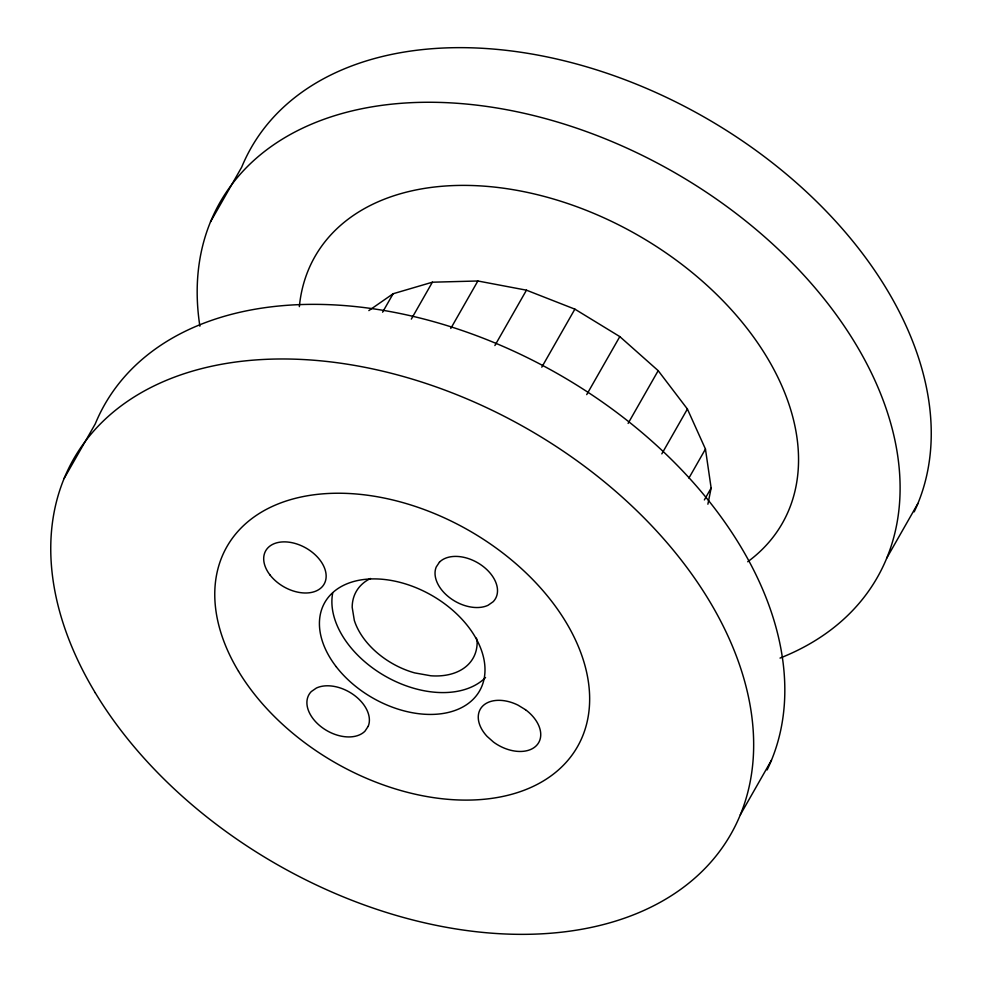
<?xml version="1.0" encoding="UTF-8"?>
<svg xmlns="http://www.w3.org/2000/svg" width="982" height="982" viewBox="0 0 982 982"><rect width="100%" height="100%" fill="white"/><g stroke="black" fill="none" stroke-linecap="round" stroke-linejoin="round"><path stroke-width="1.47" d="M707.887 504.22L711.14 488.054L705.457 449.069L687.4 409.028L658.186 370.668L619.814 336.605L574.875 309.146L526.462 290.181L477.866 280.987L432.387 282.202L393.131 293.741L368.851 310.594M64.1 478.516L95.254 423.893A378.389 251.22 29.7 0 1 536.442 362.223A378.389 251.22 29.7 0 1 767.114 769.925M210.529 221.809L241.682 167.185A378.389 251.22 29.7 0 1 681.839 104.988A378.389 251.22 29.7 0 1 914.193 511.843M382.599 312.19L393.131 293.741M411.323 319.113L432.387 282.202M450.787 328.454L477.866 280.987M494.879 345.554L526.462 290.181M541.794 367.158L574.875 309.146M586.72 394.617L619.814 336.605M628.112 423.402L658.186 370.668M661.831 453.856L687.4 409.028M688.922 478.074L705.457 449.069M704.364 499.912L711.14 488.054M740.318 814.814L771.471 760.191M886.746 558.107L917.9 503.484M476.491 638.165L477.154 642.265A67.267 44.656 29.7 0 1 430.816 675.776L414.65 672.891A67.267 44.656 29.7 0 1 354.318 620.403L352.194 607.367A67.267 44.656 29.7 0 1 370.509 578.484M485.55 677.519A89.129 59.178 29.7 0 1 387.006 677.15A89.129 59.178 29.7 0 1 332.677 593.153M199.886 326.196A378.389 251.22 29.7 0 1 673.738 172.095A378.389 251.22 29.7 0 1 780.027 658.087M299.35 306.642A269.08 178.65 29.7 0 1 636.778 234.575A269.08 178.65 29.7 0 1 747.707 561.765M439.457 562.158L436.217 567.019A33.633 22.328 29.7 0 0 450.259 598.136A33.633 22.328 29.7 0 0 488.042 605.293L493.099 601.77A33.633 22.328 29.7 0 0 482.285 565.792A33.633 22.328 29.7 0 0 439.457 562.158M368.201 726.312L364.973 731.173A33.633 22.328 29.7 0 1 322.133 727.539A33.633 22.328 29.7 0 1 311.319 691.549L316.388 688.038A33.633 22.328 29.7 0 1 354.158 695.182A33.633 22.328 29.7 0 1 368.201 726.312M525.517 709.716L518.03 705.15A33.633 22.328 29.7 0 0 482.678 706.083A33.633 22.328 29.7 0 0 487.084 736.39L493.492 742.073A33.633 22.328 29.7 0 0 536.319 745.706A33.633 22.328 29.7 0 0 525.517 709.716M270.001 574.973A33.633 22.328 29.7 0 0 323.692 584.818A33.633 22.328 29.7 0 0 291.065 542.506A33.633 22.328 29.7 0 0 270.001 574.973M336.151 666.643A89.129 59.178 29.7 0 0 478.455 692.752A89.129 59.178 29.7 0 0 392.027 580.595A89.129 59.178 29.7 0 0 336.151 666.643M95.291 692.826A378.389 251.22 29.7 0 0 703.971 869.5A378.389 251.22 29.7 0 0 407.37 377.665A378.389 251.22 29.7 0 0 95.291 692.826M238.516 671.283A201.801 133.982 29.7 0 0 563.152 765.506A201.801 133.982 29.7 0 0 404.965 503.201A201.801 133.982 29.7 0 0 238.516 671.283"/></g></svg>
